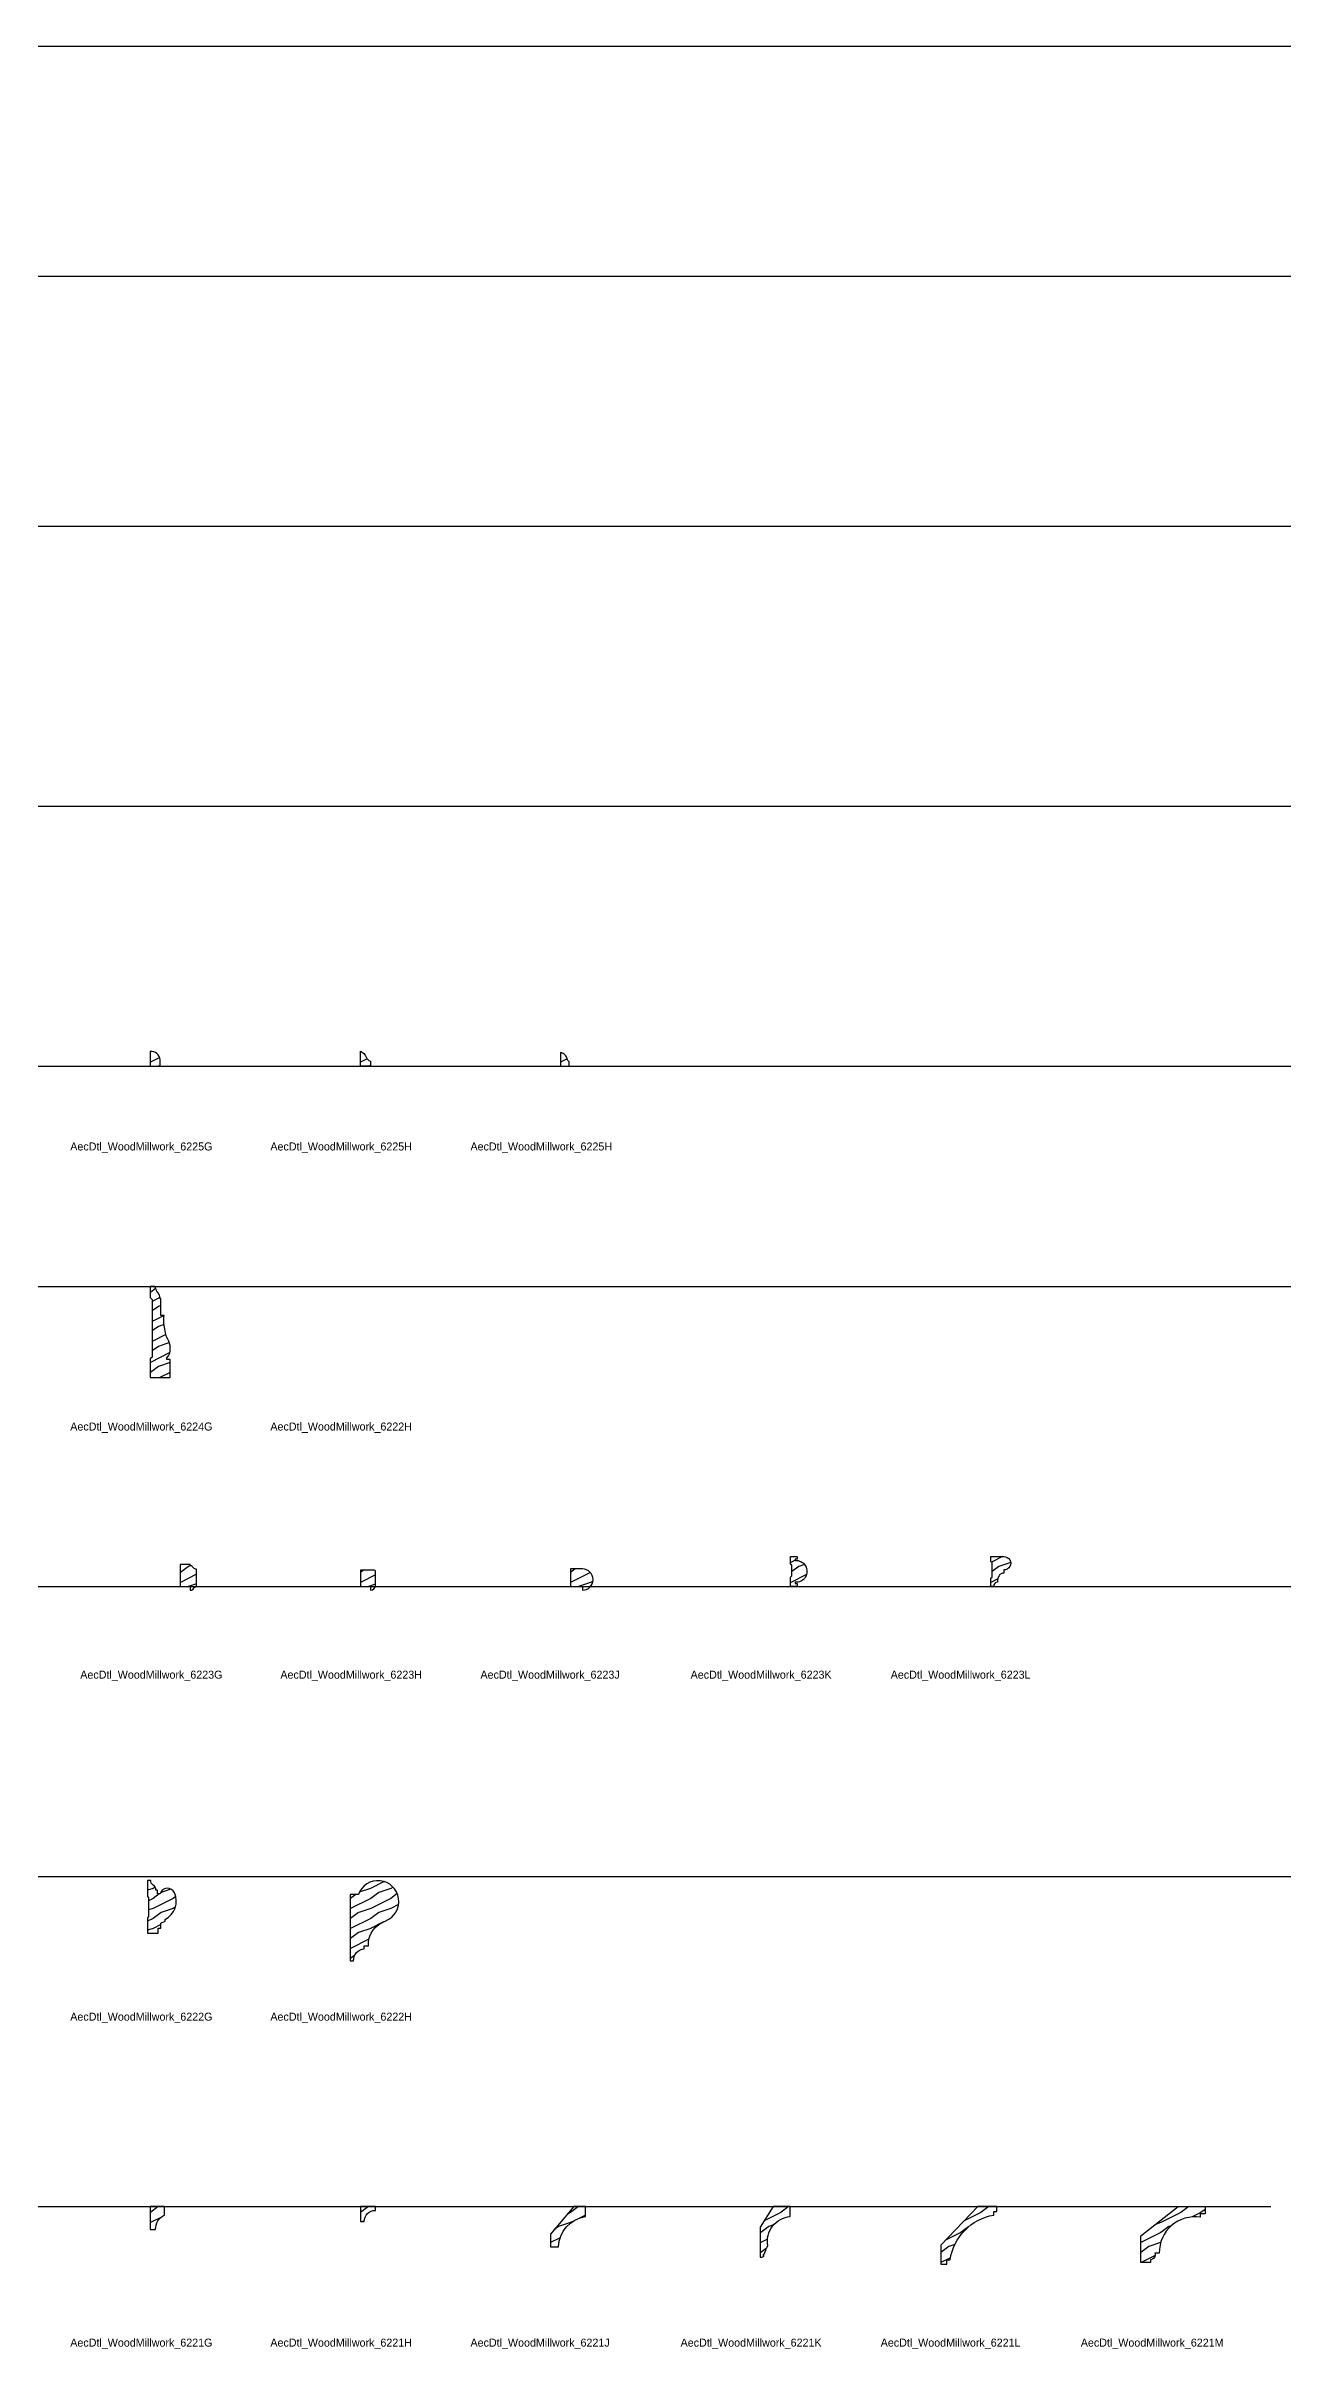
# Model space of a CAD drawing. Header units: inches. Extents: x 1 to 122, y 4 to 120.
# Drawn here: x 59.8 to 122, y 3.9 to 119 of the extents above; entities that cross this region are included whole.
import ezdxf

# ---------------------------------------------------------------- set-up
doc = ezdxf.new("R2010")
doc.units = ezdxf.units.IN
doc.header["$MEASUREMENT"] = 0
doc.layers.add('HATCH', color=170, linetype='Continuous')
doc.layers.add('THIN', color=151, linetype='Continuous')

# ---------------------------------------------------------------- blocks, each defined once
blk = doc.blocks.new('AecDtl_WoodMillwork_6221G')
at = {"layer": 'HATCH'}
h = blk.add_hatch(dxfattribs=at)
h.set_pattern_fill('WOOD_1', color=256, style=0)
h.set_pattern_definition([(216.8699, (-64.6, -10), (2.999999917824452, 2.000000123263317), [0.5, -4.5]), (206.5651, (-64, -10.3), (-0.9999991579409075, -1.000001309396381), [1.118034, -1.118034]), (198.4349, (-64, -10.8), (-2.000000434592961, -0.999998403222708), [0.632456, -2.529822])])
edge = h.paths.add_edge_path()
edge.add_line((0, 0), (0, -1.140625))
edge.add_line((0, -1.140625), (0.265625, -1.140625))
edge.add_arc((1.07372063163271, -1.13998212360252), 0.8080958873512051, 117.2970329060577, 180.0455813583339, ccw=False)
edge.add_line((0.703125, -0.421875), (0.703125, 0))
edge.add_line((0.703125, 0), (0, 0))
at = {"layer": 'THIN'}
blk.add_lwpolyline([(0, 0), (0, -1.140625), (0.265625, -1.140625, -0.2808451009131319), (0.703125, -0.421875), (0.703125, 0)], format="xyb", close=True, dxfattribs=at)
blk = doc.blocks.new('AecDtl_WoodMillwork_6221H')
at = {"layer": 'HATCH'}
h = blk.add_hatch(dxfattribs=at)
h.set_pattern_fill('WOOD_1', color=256, style=0)
h.set_pattern_definition([(216.8699, (-75.1, -10), (2.999999917824452, 2.000000123263317), [0.5, -4.5]), (206.5651, (-74.5, -10.3), (-0.9999991579409075, -1.000001309396381), [1.118034, -1.118034]), (198.4349, (-74.5, -10.8), (-2.000000434592961, -0.999998403222708), [0.632456, -2.529822])])
edge = h.paths.add_edge_path()
edge.add_line((0.75, -0.1875), (0.75, 0))
edge.add_line((0.75, 0), (0, 0))
edge.add_line((0, 0), (0, -0.75))
edge.add_line((0, -0.75), (0.1875, -0.75))
edge.add_arc((0.75, -0.75), 0.5625, 90, 180, ccw=False)
at = {"layer": 'THIN'}
blk.add_lwpolyline([(0.75, -0.1875), (0.75, 0), (0, 0), (0, -0.75), (0.1875, -0.75, -0.4142135623730951)], format="xyb", close=True, dxfattribs=at)
blk = doc.blocks.new('AecDtl_WoodMillwork_6221J')
at = {"layer": 'HATCH'}
h = blk.add_hatch(dxfattribs=at)
h.set_pattern_fill('WOOD_1', color=256, style=0)
h.set_pattern_definition([(216.8699, (-84.6, -10), (2.999999917824452, 2.000000123263317), [0.5, -4.5]), (206.5651, (-84, -10.3), (-0.9999991579409075, -1.000001309396381), [1.118034, -1.118034]), (198.4349, (-84, -10.8), (-2.000000434592961, -0.999998403222708), [0.632456, -2.529822])])
edge = h.paths.add_edge_path()
edge.add_line((1.75, -0.5), (1.75, 0))
edge.add_line((1.75, 0), (1.171875, 0))
edge.add_line((1.171875, 0), (0, -1.375))
edge.add_line((0, -1.375), (0, -2.015625))
edge.add_line((0, -2.015625), (0.390625, -2.015625))
edge.add_arc((1.983537817551962, -2.076890877598155), 1.594090572106617, 98.42427946874727, 177.7974018382341, ccw=False)
at = {"layer": 'THIN'}
blk.add_lwpolyline([(1.75, -0.5), (1.75, 0), (1.171875, 0), (0, -1.375), (0, -2.015625), (0.390625, -2.015625, -0.3608756846633863)], format="xyb", close=True, dxfattribs=at)
blk = doc.blocks.new('AecDtl_WoodMillwork_6221K')
at = {"layer": 'HATCH'}
h = blk.add_hatch(dxfattribs=at)
h.set_pattern_fill('WOOD_1', color=256, style=0)
h.set_pattern_definition([(216.8699, (-95.1, -10), (2.999999917824452, 2.000000123263317), [0.5, -4.5]), (206.5651, (-94.5, -10.3), (-0.9999991579409075, -1.000001309396381), [1.118034, -1.118034]), (198.4349, (-94.5, -10.8), (-2.000000434592961, -0.999998403222708), [0.632456, -2.529822])])
edge = h.paths.add_edge_path()
edge.add_arc((-0.3579524228844946, -2.03687711179059), 0.6315597917518385, 323.0055664176494, 355.2855175031942)
edge.add_arc((0.2693955234536958, -2.035642001570816), 0.0531837731002719, 272.2360579098143, 388.2741794962879)
edge.add_arc((0.3032369824405521, -1.957142448989115), 0.05486841816072927, 283.7022273385934, 367.7987689453337)
edge.add_arc((1.578560124576782, -1.735202170966973), 1.23965995890197, 94.86044769882812, 189.9638763457332, ccw=False)
edge.add_line((1.473524842203105, -0.5), (1.473524842203105, 0))
edge.add_line((1.473524842203105, 0), (0.6297542167479122, 0))
edge.add_line((0.6297542167479122, 0), (-0.02540442299083168, -1.026285278416745))
edge.add_line((-0.02540442299083168, -1.026285278416745), (-0.02540442299083168, -2.526285278416745))
edge.add_arc((0.002936209769742959, -2.193877508599833), 0.3336137240880884, 265.1268249982438, 295.4828679392863)
edge.add_line((0.1464705770091825, -2.495035278416744), (0.1464705770091683, -2.416910278416745))
edge.add_line((0.1464705770091683, -2.416910278416745), (0.1464705770091683, -2.495035278416745))
edge.add_line((0.1464705770091683, -2.495035278416745), (0.1464705770091683, -2.416910278416745))
at = {"layer": 'THIN'}
blk.add_lwpolyline([(0.1464705770091683, -2.416910278416745, 0.1417866933194643), (0.2714705770091683, -2.088785278416745, 0.5545265167052015), (0.3162339891568138, -2.01044930715838, 0.3843474261687831), (0.3575979092259871, -1.949697118204694, -0.4405493049530487), (1.473524842203105, -0.5), (1.473524842203105, 0), (0.6297542167479122, 0), (-0.02540442299083168, -1.026285278416745), (-0.02540442299083168, -2.526285278416745, 0.1332332789495891), (0.1464705770091825, -2.495035278416744), (0.1464705770091683, -2.416910278416745), (0.1464705770091683, -2.495035278416745)], format="xyb", close=True, dxfattribs=at)
blk = doc.blocks.new('AecDtl_WoodMillwork_6221L')
at = {"layer": 'HATCH'}
h = blk.add_hatch(dxfattribs=at)
h.set_pattern_fill('WOOD_1', color=256, style=0)
h.set_pattern_definition([(216.8699, (-104.1, -10), (2.999999917824452, 2.000000123263317), [0.5, -4.5]), (206.5651, (-103.5, -10.3), (-0.9999991579409075, -1.000001309396381), [1.118034, -1.118034]), (198.4349, (-103.5, -10.8), (-2.000000434592961, -0.999998403222708), [0.632456, -2.529822])])
edge = h.paths.add_edge_path()
edge.add_line((2.80636139186791, 0), (1.860716765681659, 0))
edge.add_line((1.860716765681659, 0), (0, -1.925815909266261))
edge.add_line((0, -1.925815909266261), (0, -2.879050613378597))
edge.add_line((0, -2.879050613378597), (0.3039985340637372, -2.879050613378597))
edge.add_line((0.3039985340637372, -2.879050613378597), (0.3039985340637372, -2.658407916055861))
edge.add_line((0.3039985340637372, -2.658407916055861), (0.4671514543630906, -2.658407916055861))
edge.add_arc((3.107120935963408, -3.055072086248183), 2.669603215404007, 99.87188329968978, 171.4550403271014, ccw=False)
edge.add_line((2.649429056399967, -0.424996142272974), (2.649429056399967, -0.2407221664994985))
edge.add_line((2.649429056399967, -0.2407221664994985), (2.80636139186791, -0.2407221664994985))
edge.add_line((2.80636139186791, -0.2407221664994985), (2.80636139186791, 0))
at = {"layer": 'THIN'}
blk.add_lwpolyline([(2.80636139186791, 0), (1.860716765681659, 0), (0, -1.925815909266261), (0, -2.879050613378597), (0.3039985340637372, -2.879050613378597), (0.3039985340637372, -2.658407916055861), (0.4671514543630906, -2.658407916055861, -0.3229100430808753), (2.649429056399967, -0.424996142272974), (2.649429056399967, -0.2407221664994985), (2.80636139186791, -0.2407221664994985)], format="xyb", close=True, dxfattribs=at)
blk = doc.blocks.new('AecDtl_WoodMillwork_6221M')
at = {"layer": 'HATCH'}
h = blk.add_hatch(dxfattribs=at)
h.set_pattern_fill('WOOD_1', color=256, style=0)
h.set_pattern_definition([(216.8699, (-114.1, -10), (2.999999917824452, 2.000000123263317), [0.5, -4.5]), (206.5651, (-113.5, -10.3), (-0.9999991579409075, -1.000001309396381), [1.118034, -1.118034]), (198.4349, (-113.5, -10.8), (-2.000000434592961, -0.999998403222708), [0.632456, -2.529822])])
edge = h.paths.add_edge_path()
edge.add_line((0.484375, -2.664471440714186), (0.484375, -2.789471440714186))
edge.add_line((0.484375, -2.789471440714186), (0, -2.789471440714186))
edge.add_line((0, -2.789471440714186), (0, -1.461346440714186))
edge.add_line((0, -1.461346440714186), (1.863551883112578, 0))
edge.add_line((1.863551883112578, 0), (3.206454284944655, 0))
edge.add_line((3.206454284944655, 0), (3.206454284944655, -0.359375))
edge.add_line((3.206454284944655, -0.359375), (2.972079284944655, -0.359375))
edge.add_line((2.972079284944655, -0.359375), (2.972079284944655, -0.53125))
edge.add_arc((2.702884254170868, -2.292031394048312), 1.781240321298622, 81.3077068882962, 180.9228904444623)
edge.add_line((0.921875, -2.320721440714184), (0.703125, -2.320721440714186))
edge.add_arc((0.4393538135593218, -2.394344322070118), 0.2738531859509265, -80.53767779197432, 15.595293210277418, ccw=False)
at = {"layer": 'THIN'}
blk.add_lwpolyline([(0.484375, -2.664471440714186), (0.484375, -2.789471440714186), (0, -2.789471440714186), (0, -1.461346440714186), (1.863551883112578, 0), (3.206454284944655, 0), (3.206454284944655, -0.359375), (2.972079284944655, -0.359375), (2.972079284944655, -0.53125, 0.4642650734398657), (0.921875, -2.320721440714184), (0.703125, -2.320721440714186, -0.4459240717897182)], format="xyb", close=True, dxfattribs=at)
blk = doc.blocks.new('AecDtl_WoodMillwork_6222G')
at = {"layer": 'HATCH'}
h = blk.add_hatch(dxfattribs=at)
h.set_pattern_fill('WOOD_1', color=256, style=0)
h.set_pattern_definition([(216.8699, (-64.46172788972589, -26.29364704095914), (2.999999917824452, 2.000000123263317), [0.5, -4.5]), (206.5651, (-63.8617278897259, -26.59364704095914), (-0.9999991579409075, -1.000001309396381), [1.118034, -1.118034]), (198.4349, (-63.8617278897259, -27.09364704095914), (-2.000000434592961, -0.999998403222708), [0.632456, -2.529822])])
edge = h.paths.add_edge_path()
edge.add_line((0.15625, 0), (0, 0))
edge.add_line((0, 0), (0, -0.796875))
edge.add_line((0, -0.796875), (0.046875, -0.859375))
edge.add_line((0.046875, -0.859375), (0.046875, -1.796875))
edge.add_line((0.046875, -1.796875), (0, -1.859375))
edge.add_line((0, -1.859375), (0, -2.625))
edge.add_line((0, -2.625), (0.53125, -2.625))
edge.add_line((0.53125, -2.625), (0.53125, -2.375))
edge.add_line((0.53125, -2.375), (0.65625, -2.375))
edge.add_line((0.65625, -2.375), (0.65625, -2.125))
edge.add_line((0.65625, -2.125), (0.875, -2.03125))
edge.add_line((0.875, -2.03125), (0.875, -1.9375))
edge.add_arc((0.4171104619096724, -1.029108839497532), 1.017269546173282, 296.7511417103746, 384.3687886332731)
edge.add_arc((0.9930749201647302, -0.7662112758591988), 0.3841492275702966, 24.09615134470872, 163.3666426536122)
edge.add_line((0.625, -0.65625), (0.5, -0.65625))
edge.add_line((0.5, -0.65625), (0.5, -0.484375))
edge.add_line((0.5, -0.484375), (0.40625, -0.484375))
edge.add_arc((0.1519097222222285, -0.4418402777777786), 0.2578724093318157, 350.5059701142411, 419.8962771767104)
edge.add_arc((0.4010416666666714, -0.005208333333332149), 0.2448470681988192, 178.781124764869, 240.7086378290149, ccw=False)
at = {"layer": 'THIN'}
blk.add_lwpolyline([(0.15625, 0), (0, 0), (0, -0.796875), (0.046875, -0.859375), (0.046875, -1.796875), (0, -1.859375), (0, -2.625), (0.53125, -2.625), (0.53125, -2.375), (0.65625, -2.375), (0.65625, -2.125), (0.875, -2.03125), (0.875, -1.9375, 0.4020868677260502), (1.34375, -0.609375, 0.6954743542409343), (0.625, -0.65625), (0.5, -0.65625), (0.5, -0.484375), (0.40625, -0.484375, 0.3123764778713217), (0.28125, -0.21875, -0.2769839649484336)], format="xyb", close=True, dxfattribs=at)
blk = doc.blocks.new('AecDtl_WoodMillwork_6222H')
at = {"layer": 'HATCH'}
h = blk.add_hatch(dxfattribs=at)
h.set_pattern_fill('WOOD_1', color=256, style=0)
h.set_pattern_definition([(216.8699, (-74.58956777148555, -26.29364704095914), (2.999999917824452, 2.000000123263317), [0.5, -4.5]), (206.5651, (-73.98956777148555, -26.59364704095914), (-0.9999991579409075, -1.000001309396381), [1.118034, -1.118034]), (198.4349, (-73.98956777148555, -27.09364704095914), (-2.000000434592961, -0.999998403222708), [0.632456, -2.529822])])
edge = h.paths.add_edge_path()
edge.add_line((0, -0.6907636971988644), (0, -4.003263697198861))
edge.add_line((0, -4.003263697198861), (0.171875, -4.003263697198861))
edge.add_arc((0.7316363007380033, -3.969563282069711), 0.5607748494572296, 92.91432794465481, 183.4453322950733, ccw=False)
edge.add_line((0.703125, -3.409513697198864), (0.703125, -3.253263697198864))
edge.add_line((0.703125, -3.253263697198864), (0.921875, -3.253263697198864))
edge.add_arc((2.041736704649409, -3.13767471673285), 1.125811285227437, 119.6747360275169, 185.8930408578679, ccw=False)
edge.add_line((1.484375, -2.159513697198864), (1.78125, -2.003263697198864))
edge.add_arc((1.386262435580292, -1.040572098019506), 1.040572098019509, 292.3080982816894, 520.3563414260501)
edge.add_line((0.40625, -0.6907636971988644), (0, -0.6907636971988644))
at = {"layer": 'THIN'}
blk.add_lwpolyline([(0, -0.6907636971988644), (0, -4.003263697198861), (0.171875, -4.003263697198861, -0.4169306430765179), (0.703125, -3.409513697198864), (0.703125, -3.253263697198864), (0.921875, -3.253263697198864, -0.2972498999139951), (1.484375, -2.159513697198864), (1.78125, -2.003263697198864, 1.540574829618727), (0.40625, -0.6907636971988644)], format="xyb", close=True, dxfattribs=at)
blk = doc.blocks.new('AecDtl_WoodMillwork_6223G')
at = {"layer": 'HATCH'}
h = blk.add_hatch(dxfattribs=at)
h.set_pattern_fill('WOOD_1', color=256, style=0)
h.set_pattern_definition([(216.8699, (-66.09999999999998, -41), (2.999999917824452, 2.000000123263317), [0.5, -4.5]), (206.5651, (-65.49999999999999, -41.3), (-0.9999991579409075, -1.000001309396381), [1.118034, -1.118034]), (198.4349, (-65.49999999999999, -41.8), (-2.000000434592961, -0.999998403222708), [0.632456, -2.529822])])
edge = h.paths.add_edge_path()
edge.add_line((0.8125, 0), (0.8125, 0.859375))
edge.add_arc((0.7987692973946992, 1.049083548972305), 0.1902047994852201, 219.4959039241839, 274.13972839342296, ccw=False)
edge.add_arc((0.429143328826612, 0.7995522343146177), 0.2572726535721248, 29.97951960519708, 74.01327079827632)
edge.add_line((0.5, 1.046875), (0.5, 1.09375))
edge.add_line((0.5, 1.09375), (0, 1.09375))
edge.add_line((0, 1.09375), (0, 0))
edge.add_line((0, 0), (0.5, 0))
edge.add_line((0.5, 0), (0.5, -0.1875))
edge.add_arc((0.512107783659431, -0.00826316733437693), 0.179645318917995, 266.1354340079943, 331.859069171028)
edge.add_arc((0.8203878460068807, -0.1697339665186561), 0.1683763925128086, 93.13680793803269, 152.8848902972537, ccw=False)
at = {"layer": 'THIN'}
blk.add_lwpolyline([(0.8125, 0), (0.8125, 0.859375, -0.2430519032407437), (0.6519939493805254, 0.9281089112893213, 0.1945331451818019), (0.5, 1.046875), (0.5, 1.09375), (0, 1.09375), (0, 0), (0.5, 0), (0.5, -0.1875, 0.294902287708), (0.6705172582714312, -0.09299143276156485, -0.2667714219051449), (0.8111742424242436, -0.001609848484847021)], format="xyb", dxfattribs=at)
blk = doc.blocks.new('AecDtl_WoodMillwork_6223H')
at = {"layer": 'HATCH'}
h = blk.add_hatch(dxfattribs=at)
h.set_pattern_fill('WOOD_1', color=256, style=0)
h.set_pattern_definition([(216.8699, (-75.1, -41), (2.999999917824452, 2.000000123263317), [0.5, -4.5]), (206.5651, (-74.5, -41.3), (-0.9999991579409075, -1.000001309396381), [1.118034, -1.118034]), (198.4349, (-74.5, -41.8), (-2.000000434592961, -0.999998403222708), [0.632456, -2.529822])])
edge = h.paths.add_edge_path()
edge.add_line((0.6875, 0.8125), (0, 0.8125))
edge.add_line((0, 0.8125), (0, 0))
edge.add_line((0, 0), (0.5, 0))
edge.add_line((0.5, 0), (0.5, -0.1875))
edge.add_arc((0.5, 0.0625), 0.25, 270, 360)
edge.add_line((0.75, 0.0625), (0.75, 0.75))
edge.add_arc((0.6875, 0.75), 0.0625, 0, 90)
at = {"layer": 'THIN'}
blk.add_lwpolyline([(0.6875, 0.8125), (0, 0.8125), (0, 0), (0.5, 0), (0.5, -0.1875, 0.414213562373095), (0.75, 0.0625), (0.75, 0.75, 0.414213562373095)], format="xyb", close=True, dxfattribs=at)
blk = doc.blocks.new('AecDtl_WoodMillwork_6223J')
at = {"layer": 'HATCH'}
h = blk.add_hatch(dxfattribs=at)
h.set_pattern_fill('WOOD_1', color=256, style=0)
h.set_pattern_definition([(216.8699, (-85.6, -41), (2.999999917824452, 2.000000123263317), [0.5, -4.5]), (206.5651, (-85, -41.3), (-0.9999991579409075, -1.000001309396381), [1.118034, -1.118034]), (198.4349, (-85, -41.8), (-2.000000434592961, -0.999998403222708), [0.632456, -2.529822])])
edge = h.paths.add_edge_path()
edge.add_line((0.59375, 0), (0.59375, -0.1875))
edge.add_arc((0.59375, 0.34375), 0.53125, 270, 450)
edge.add_line((0.59375, 0.875), (0, 0.875))
edge.add_line((0, 0.875), (0, 0))
edge.add_line((0, 0), (0.59375, 0))
at = {"layer": 'THIN'}
blk.add_lwpolyline([(0.59375, 0), (0.59375, -0.1875, 1), (0.59375, 0.875), (0, 0.875), (0, 0)], format="xyb", close=True, dxfattribs=at)
blk = doc.blocks.new('AecDtl_WoodMillwork_6223K')
at = {"layer": 'HATCH'}
h = blk.add_hatch(dxfattribs=at)
h.set_pattern_fill('WOOD_1', color=256, style=0)
h.set_pattern_definition([(216.8699, (-96.6, -41), (2.999999917824452, 2.000000123263317), [0.5, -4.5]), (206.5651, (-96, -41.3), (-0.9999991579409075, -1.000001309396381), [1.118034, -1.118034]), (198.4349, (-96, -41.8), (-2.000000434592961, -0.999998403222708), [0.632456, -2.529822])])
edge = h.paths.add_edge_path()
edge.add_line((0, 0), (0, 0.4701225091905812))
edge.add_line((0, 0.4701225091905812), (0.05731000553720378, 0.5302351236942116))
edge.add_line((0.05731000553720378, 0.5302351236942116), (0.05731000553720378, 1.0560032904351))
edge.add_line((0.05731000553720378, 1.0560032904351), (0.0003268116257828524, 1.105669092335177))
edge.add_line((0.0003268116257828524, 1.105669092335177), (0.0003268116257828524, 1.50462000044638))
edge.add_line((0.0003268116257828524, 1.50462000044638), (0.3185775670123263, 1.50462000044638))
edge.add_line((0.3185775670123263, 1.50462000044638), (0.3185775670123263, 1.361377667765957))
edge.add_line((0.3185775670123263, 1.361377667765957), (0.2207062532083341, 1.361377667765957))
edge.add_line((0.2207062532083341, 1.361377667765957), (0.2207062532083341, 1.296740704999102))
edge.add_arc((0.2680070218369792, 0.75231000022319), 0.546481614526653, -94.96545492972558, 94.96545492972558, ccw=False)
edge.add_line((0.2207062532083341, 0.2078792954472775), (0.2207062532083341, 0.1432423326804155))
edge.add_line((0.2207062532083341, 0.1432423326804155), (0.3185775670123263, 0.1432423326804155))
edge.add_line((0.3185775670123263, 0.1432423326804155), (0.3185775670123263, 0))
edge.add_line((0.3185775670123263, 0), (0.0003268116257828524, 0))
at = {"layer": 'THIN'}
blk.add_lwpolyline([(0, 0), (0, 0.4701225091905812), (0.05731000553720378, 0.5302351236942116), (0.05731000553720378, 1.0560032904351), (0.0003268116257828524, 1.105669092335177), (0.0003268116257828524, 1.50462000044638), (0.3185775670123263, 1.50462000044638), (0.3185775670123263, 1.361377667765957), (0.2207062532083341, 1.361377667765957), (0.2207062532083341, 1.296740704999102, -1.09064822749059), (0.2207062532083341, 0.2078792954472775), (0.2207062532083341, 0.1432423326804155), (0.3185775670123263, 0.1432423326804155), (0.3185775670123263, 0), (0.0003268116257828524, 0)], format="xyb", dxfattribs=at)
blk = doc.blocks.new('AecDtl_WoodMillwork_6223L')
at = {"layer": 'HATCH'}
h = blk.add_hatch(dxfattribs=at)
h.set_pattern_fill('WOOD_1', color=256, style=0)
h.set_pattern_definition([(216.8699, (-106.6, -41), (2.999999917824452, 2.000000123263317), [0.5, -4.5]), (206.5651, (-106, -41.3), (-0.9999991579409075, -1.000001309396381), [1.118034, -1.118034]), (198.4349, (-106, -41.8), (-2.000000434592961, -0.999998403222708), [0.632456, -2.529822])])
edge = h.paths.add_edge_path()
edge.add_line((0, 0), (0, 0.4123020418208867))
edge.add_line((0, 0.4123020418208867), (0.06426482142350665, 0.4715167406594034))
edge.add_line((0.06426482142350665, 0.4715167406594034), (0.06426482142350665, 1.173024677918612))
edge.add_line((0.06426482142350665, 1.173024677918612), (-0.001528762506978865, 1.250788046307775))
edge.add_line((-0.001528762506978865, 1.250788046307775), (-0.001528762506978865, 1.496756556403291))
edge.add_line((-0.001528762506978865, 1.496756556403291), (0.65571738837194, 1.496756556403291))
edge.add_arc((0.6634407045087443, 1.162381837425812), 0.3344639028406757, -91.3231704544965, 91.3231704544965, ccw=False)
edge.add_line((0.65571738837194, 0.8280071184483262), (0.65571738837194, 0.6634545299646888))
edge.add_arc((0.646967747643302, 0.3800951828305017), 0.2834944017457717, 88.23136857003746, 146.0884847761845)
edge.add_arc((0.9474652384107145, 0.2382367210675298), 0.614054577497943, 150.7517906810764, 181.780090906767)
edge.add_arc((0.3759936856177006, -0.01338046408192639), 0.2363560732134375, 100.3063324852688, 176.7546668096541)
edge.add_line((0.1400166601982136, 0), (0, 0))
at = {"layer": 'THIN'}
blk.add_lwpolyline([(0, 0), (0, 0.4123020418208867), (0.06426482142350665, 0.4715167406594034), (0.06426482142350665, 1.173024677918612), (-0.001528762506978865, 1.250788046307775), (-0.001528762506978865, 1.496756556403291), (0.65571738837194, 1.496756556403291, -1.023364505617801), (0.65571738837194, 0.8280071184483262), (0.65571738837194, 0.6634545299646888, 0.2579525452167587), (0.4116956944428836, 0.5382600866620777, 0.1362197993270688), (0.3337069946800995, 0.2191620677577859, 0.3465172517942763), (0.1400166601982136, 0)], format="xyb", close=True, dxfattribs=at)
blk = doc.blocks.new('AecDtl_WoodMillwork_6224G')
at = {"layer": 'HATCH'}
h = blk.add_hatch(dxfattribs=at)
h.set_pattern_fill('WOOD_1', color=256, style=0)
h.set_pattern_definition([(216.8699, (-64.6, -56), (2.999999917824452, 2.000000123263317), [0.5, -4.5]), (206.5651, (-64, -56.3), (-0.9999991579409075, -1.000001309396381), [1.118034, -1.118034]), (198.4349, (-64, -56.8), (-2.000000434592961, -0.999998403222708), [0.632456, -2.529822])])
edge = h.paths.add_edge_path()
edge.add_line((0.828125, -3.65625), (0.828125, -3.578125))
edge.add_arc((0.3689125264476161, -3.140729696591364), 0.6341851049260233, 316.3939039757503, 365.6652804072761)
edge.add_arc((0.1524576605993815, -3.083672811257323), 0.847560496534861, 0.3750392352661606, 31.51575256657993)
edge.add_arc((2.048437500000006, -2.003551136363633), 1.335222331349664, 185.2187100526086, 208.4980874828681, ccw=False)
edge.add_arc((2.88671875, -1.6875), 2.211672387804433, 173.9168385035119, 191.4091630286224, ccw=False)
edge.add_line((0.6875, -1.453125), (0.53125, -1.453125))
edge.add_line((0.53125, -1.453125), (0.53125, -0.609375))
edge.add_line((0.53125, -0.609375), (0.46875, -0.609375))
edge.add_arc((0.19921875, -0.53125), 0.2806253914947158, 343.835500847743, 411.2156358997027)
edge.add_arc((0.75, 0.01874999999999716), 0.500351438990634, 182.1475854282982, 221.4552335444049, ccw=False)
edge.add_line((0.25, 0), (0, 0))
edge.add_line((0, 0), (0, -0.5625))
edge.add_line((0, -0.5625), (0.09375, -0.65625))
edge.add_line((0.09375, -0.65625), (0.09375, -3.53125))
edge.add_line((0.09375, -3.53125), (0, -3.625))
edge.add_line((0, -3.625), (0, -4.5625))
edge.add_line((0, -4.5625), (1, -4.5625))
edge.add_line((1, -4.5625), (1, -3.65625))
edge.add_line((1, -3.65625), (0.828125, -3.65625))
at = {"layer": 'THIN'}
blk.add_lwpolyline([(0.828125, -3.65625), (0.828125, -3.578125, 0.2183615266196175), (1, -3.078125, 0.1367194289919864), (0.875, -2.640625, -0.10192623106397), (0.71875, -2.125, -0.07647321898295253), (0.6875, -1.453125), (0.53125, -1.453125), (0.53125, -0.609375), (0.46875, -0.609375, 0.3027756377319948), (0.375, -0.3125, -0.1732137494637009), (0.25, 0), (0, 0), (0, -0.5625), (0.09375, -0.65625), (0.09375, -3.53125), (0, -3.625), (0, -4.5625), (1, -4.5625), (1, -3.65625)], format="xyb", close=True, dxfattribs=at)
blk = doc.blocks.new('AecDtl_WoodMillwork_6225G')
at = {"layer": 'HATCH'}
h = blk.add_hatch(dxfattribs=at)
h.set_pattern_fill('WOOD_1', color=256, style=0)
h.set_pattern_definition([(216.8699, (-64.6, -67), (2.999999917824452, 2.000000123263317), [0.5, -4.5]), (206.5651, (-64, -67.3), (-0.9999991579409075, -1.000001309396381), [1.118034, -1.118034]), (198.4349, (-64, -67.8), (-2.000000434592961, -0.999998403222708), [0.632456, -2.529822])])
edge = h.paths.add_edge_path()
edge.add_arc((0.008066362172968411, 0.2522409036092483), 0.4978244512259755, 8.823001197264764, 90.92841710183066)
edge.add_line((0, 0.75), (0, 0))
edge.add_line((0, 0), (0.5, 0))
at = {"layer": 'THIN'}
blk.add_line((0.5, 0), (0.5, 0.3285984848484844), dxfattribs=at)
blk.add_lwpolyline([(0.5, 0.3285984848484844, 0.3744090315569594), (0, 0.75), (0, 0), (0.5, 0)], format="xyb", dxfattribs=at)
blk = doc.blocks.new('AecDtl_WoodMillwork_6225J')
at = {"layer": 'HATCH'}
h = blk.add_hatch(dxfattribs=at)
h.set_pattern_fill('WOOD_1', color=256, style=0)
h.set_pattern_definition([(216.8699, (-85.1, -67), (2.999999917824452, 2.000000123263317), [0.5, -4.5]), (206.5651, (-84.5, -67.3), (-0.9999991579409075, -1.000001309396381), [1.118034, -1.118034]), (198.4349, (-84.5, -67.8), (-2.000000434592961, -0.999998403222708), [0.632456, -2.529822])])
edge = h.paths.add_edge_path()
edge.add_line((0, 0), (0.4375, 0))
edge.add_line((0.4375, 0), (0.4375, 0.21875))
edge.add_arc((0.6261224363501583, 0.4579758221377119), 0.3046430985138736, 195.6138398067989, 231.7452729571286, ccw=False)
edge.add_arc((-0.1182061002224515, 0.2499617390019893), 0.4682054177809585, 15.6138398067976, 41.57387035692417)
edge.add_arc((-0.06047077418793378, 0.3011744940434369), 0.3910295526983616, 41.57387035692594, 81.10379065932209)
edge.add_line((0, 0.6875), (0, 0))
at = {"layer": 'THIN'}
blk.add_lwpolyline([(0, 0), (0.4375, 0), (0.4375, 0.21875, -0.1589723653364819), (0.3327214050835465, 0.3759803812655491, 0.1137589482471838), (0.2320587451119849, 0.5606558833985105, 0.1742128612634866), (0, 0.6875)], format="xyb", close=True, dxfattribs=at)
blk = doc.blocks.new('AecDtl_WoodMillwork_6225H')
at = {"layer": 'HATCH'}
h = blk.add_hatch(dxfattribs=at)
h.set_pattern_fill('WOOD_1', color=256, style=0)
h.set_pattern_definition([(216.8699, (-75.10000000000001, -67), (2.999999917824452, 2.000000123263317), [0.5, -4.5]), (206.5651, (-74.50000000000001, -67.3), (-0.9999991579409075, -1.000001309396381), [1.118034, -1.118034]), (198.4349, (-74.50000000000001, -67.8), (-2.000000434592961, -0.999998403222708), [0.632456, -2.529822])])
edge = h.paths.add_edge_path()
edge.add_line((0, 0), (0, 0.75))
edge.add_arc((-0.2004459676385579, 0.2696720673475426), 0.5204743114013808, 21.912441780837128, 67.34870233418911, ccw=False)
edge.add_arc((0.5853329899023549, 0.5726123875237334), 0.3218212465715463, 199.741699922214, 254.6237487511746)
edge.add_line((0.5, 0.2623106060606091), (0.5, 0))
edge.add_line((0.5, 0), (0, 0))
at = {"layer": 'THIN'}
blk.add_lwpolyline([(0, 0), (0, 0.75, -0.2008919810312872), (0.2824268008585307, 0.463907487064688, 0.2441530363844059), (0.5, 0.2623106060606091), (0.5, 0)], format="xyb", close=True, dxfattribs=at)

msp = doc.modelspace()

# ---------------------------------------------------------------- linework, layer by layer
for p, q in [((2, 119), (122, 119)), ((2, 107.5), (122, 107.5)), ((2, 95), (122, 95)), ((2, 81), (122, 81)), ((2, 68), (122, 68)), ((2, 57), (122, 57)), ((2, 42), (122, 42)), ((2, 27.5), (122, 27.5)), ((1, 11), (121, 11))]:
    msp.add_line(p, q)

# ---------------------------------------------------------------- block references
for name, p in [('AecDtl_WoodMillwork_6225G', (65, 68)), ('AecDtl_WoodMillwork_6225H', (75.50000000000001, 68)), ('AecDtl_WoodMillwork_6225J', (85.5, 68)), ('AecDtl_WoodMillwork_6224G', (65, 57)), ('AecDtl_WoodMillwork_6223G', (66.49999999999999, 42)), ('AecDtl_WoodMillwork_6223H', (75.5, 42)), ('AecDtl_WoodMillwork_6223J', (86, 42)), ('AecDtl_WoodMillwork_6223K', (97, 42)), ('AecDtl_WoodMillwork_6223L', (107, 42)), ('AecDtl_WoodMillwork_6222G', (64.8617278897259, 27.29364704095914)), ('AecDtl_WoodMillwork_6222H', (74.98956777148555, 27.29364704095914)), ('AecDtl_WoodMillwork_6221G', (65, 11)), ('AecDtl_WoodMillwork_6221H', (75.5, 11)), ('AecDtl_WoodMillwork_6221J', (85, 11)), ('AecDtl_WoodMillwork_6221K', (95.5, 11)), ('AecDtl_WoodMillwork_6221L', (104.5, 11)), ('AecDtl_WoodMillwork_6221M', (114.5, 11))]:
    msp.add_blockref(name, p)

# ---------------------------------------------------------------- texts
for s, p in [('AecDtl_WoodMillwork_6225G', (61, 63.79364704095914)), ('AecDtl_WoodMillwork_6225H', (71, 63.79364704095914)), ('AecDtl_WoodMillwork_6225H', (81, 63.79364704095914)), ('AecDtl_WoodMillwork_6224G', (61, 49.79364704095914)), ('AecDtl_WoodMillwork_6222H', (71, 49.79364704095914)), ('AecDtl_WoodMillwork_6223G', (61.50015593786512, 37.39037473911705)), ('AecDtl_WoodMillwork_6223H', (71.50015593786512, 37.39037473911705)), ('AecDtl_WoodMillwork_6223J', (81.50015593786512, 37.39037473911705)), ('AecDtl_WoodMillwork_6223K', (92.00015593786512, 37.39037473911705)), ('AecDtl_WoodMillwork_6223L', (102.0001559378651, 37.39037473911705)), ('AecDtl_WoodMillwork_6222G', (61, 20.29364704095914)), ('AecDtl_WoodMillwork_6222H', (71, 20.29364704095914)), ('AecDtl_WoodMillwork_6221G', (61, 4)), ('AecDtl_WoodMillwork_6221H', (71, 4)), ('AecDtl_WoodMillwork_6221J', (81, 4)), ('AecDtl_WoodMillwork_6221K', (91.5, 4)), ('AecDtl_WoodMillwork_6221L', (101.5, 4)), ('AecDtl_WoodMillwork_6221M', (111.5, 4))]:
    msp.add_text(s, height=0.4).set_placement(p)

doc.saveas('drawing.dxf')
